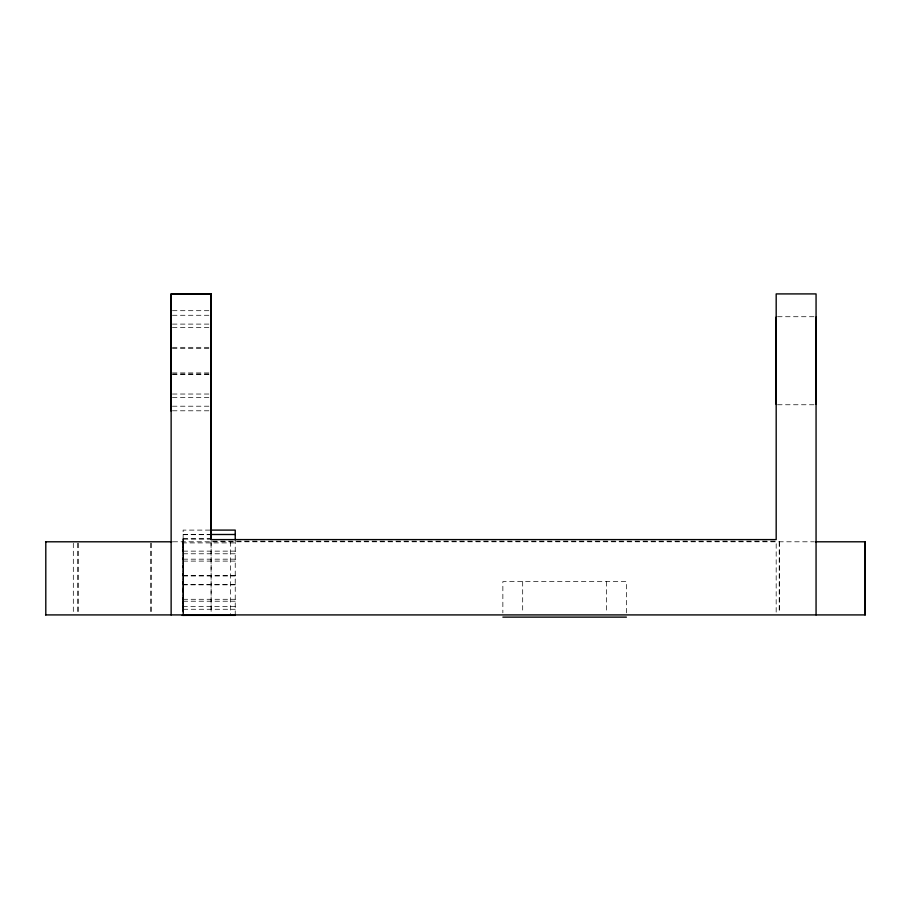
<?xml version="1.0" encoding="UTF-8"?>
<svg xmlns="http://www.w3.org/2000/svg" width="911" height="911" viewBox="0 0 911 911"><rect width="100%" height="100%" fill="white"/><g stroke="black" fill="none" stroke-linecap="round" stroke-linejoin="round"><path stroke-width="0.68" stroke-dasharray="4.55 3.42" d="M183.077 614.914L183.134 537.331L183.077 612.101M211.124 541.02L211.113 612.067L211.056 541.134L776.206 541.134M776.172 612.067L776.183 541.02M183.134 539.141L183.134 551.007L183.134 539.141L209.883 539.141M183.122 546.668L183.134 614.914L183.134 530.1L209.883 530.1M183.145 606.51L183.1 613.08M182.849 541.794L182.826 613.08M172.452 310.697L211.079 310.697M172.452 315.274L209.712 315.274M777.561 316.721L814.696 316.721M172.441 324.1L211.113 324.1M172.441 327.459L209.724 327.459M172.43 347.33L211.113 347.33M172.43 348.56L209.735 348.56M172.43 372.929L209.724 372.929M172.498 374.148L211.113 374.136M172.43 374.159L209.667 374.159M172.441 394.03L209.712 394.03M172.441 397.378L211.101 397.378M777.561 404.757L816.062 404.757M172.452 406.204L209.701 406.204M172.452 410.793L211.079 410.793M183.134 534.495L209.883 534.495M183.134 534.689L209.883 534.689M183.134 538.674L209.883 538.674M183.077 541.794L183.134 542.899L235.232 542.899M173.033 541.794L814.138 541.794M183.134 551.132L235.232 551.132M183.134 553.786L235.232 553.786M183.134 559.172L235.232 559.172M183.134 561.096L235.232 561.096M183.134 575.547L235.232 575.547M183.134 575.98L235.232 575.98M235.232 584.418L183.134 584.418L183.521 612.135M235.232 584.839L183.134 584.839L183.521 612.181M183.134 599.29L235.232 599.29M183.134 601.214L235.232 601.214M235.232 606.601L183.134 606.601L183.179 598.163L183.134 609.265L235.232 609.265M779.36 541.794L779.36 612.101M779.212 541.794L779.212 612.101M626.415 612.864L626.415 581.628L502.861 581.628L502.861 612.864M606.589 581.628L606.589 612.864M522.686 581.628L522.686 612.864M235.232 539.141L235.232 614.686M230.551 541.794L230.551 614.914M183.555 541.794L183.555 612.101M151.477 543.207L151.477 614.914M150.622 543.207L150.622 612.101M78.483 543.207L78.483 614.914M77.629 543.207L77.629 614.914M73.313 543.207L73.313 614.914"/><path stroke-width="1.37" d="M171.109 394.03L171.097 410.793L171.143 293.911L211.136 293.911L211.124 539.597L776.183 539.597L776.183 293.911L816.062 293.911L816.062 614.914M171.131 614.914L171.131 293.877L211.136 293.911L211.045 539.597M171.052 372.929L171.052 374.159L171.074 310.697L171.074 315.274M211.101 310.697L211.113 348.56L211.056 347.33M211.067 410.793L211.056 374.159M171.074 410.793L171.097 406.204M865.074 541.794L865.074 614.914M235.232 614.8L183.077 614.914M183.134 615.358L235.232 614.686L235.232 615.358L182.223 615.358L182.849 614.914M211.295 530.1L235.232 530.1L235.232 539.767M211.295 534.495L235.232 534.495M45.55 541.794L171.963 541.794M815.334 541.794L865.313 541.794L865.313 614.914L45.55 614.914M502.861 617.123L626.415 617.123M211.101 372.929L211.113 374.136M816.062 317.074L816.062 404.416M776.183 317.074L776.183 404.416M45.801 541.794L45.801 614.914M171.12 347.33L171.12 348.56L171.052 347.33"/></g></svg>
